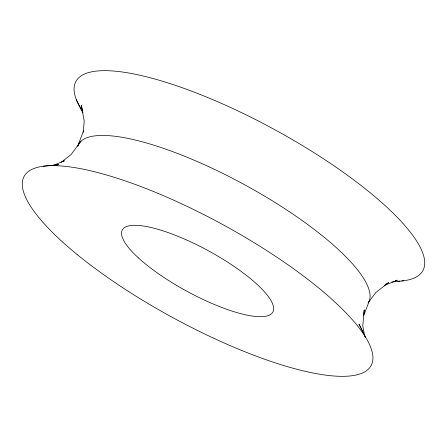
<?xml version="1.0" encoding="UTF-8"?>
<svg xmlns="http://www.w3.org/2000/svg" width="447" height="447" viewBox="0 0 447 447"><rect width="100%" height="100%" fill="white"/><g stroke="black" fill="none" stroke-linecap="round" stroke-linejoin="round"><path stroke-width="0.67" d="M83.198 132.446L84.237 121.098L81.298 105.296L82.522 110.353M363.662 314.727L364.227 309.883L362.763 325.902L364.724 336.435M83.494 130.887L77.705 146.119A165.194 44.147 28.6 0 1 240.654 182.594A165.194 44.147 28.6 0 1 368.797 302.071M363.746 315.476L369.295 300.881M80.918 141.291L71.274 154.388L61.138 162.306M368.093 302.982L375.726 292.612L388.527 282.61L384.962 284.767M63.228 161.512L64.418 160.791L52.886 165.502M384.504 285.421L397.316 280.191L395.405 280.655M56.685 165.099L58.596 164.636L43.365 166.234M391.863 282.001L403.635 280.766M365.612 337.273L358.952 324.053L363.707 333.484M76.281 99.608L82.986 112.907M82.756 111.89A197.602 52.807 28.6 0 1 267.004 125.518A197.602 52.807 28.6 0 1 401.78 280.984M399.853 281.152A197.602 52.807 28.6 0 1 397.852 281.264M77.163 254.539A197.602 52.807 28.6 0 0 368.16 369.334A197.602 52.807 28.6 0 0 147.488 189.115A197.602 52.807 28.6 0 0 77.163 254.539M138.581 258.025A85.735 22.909 28.6 0 0 268.669 315.437A85.735 22.909 28.6 0 0 185.561 239.531A85.735 22.909 28.6 0 0 138.581 258.025"/></g></svg>
